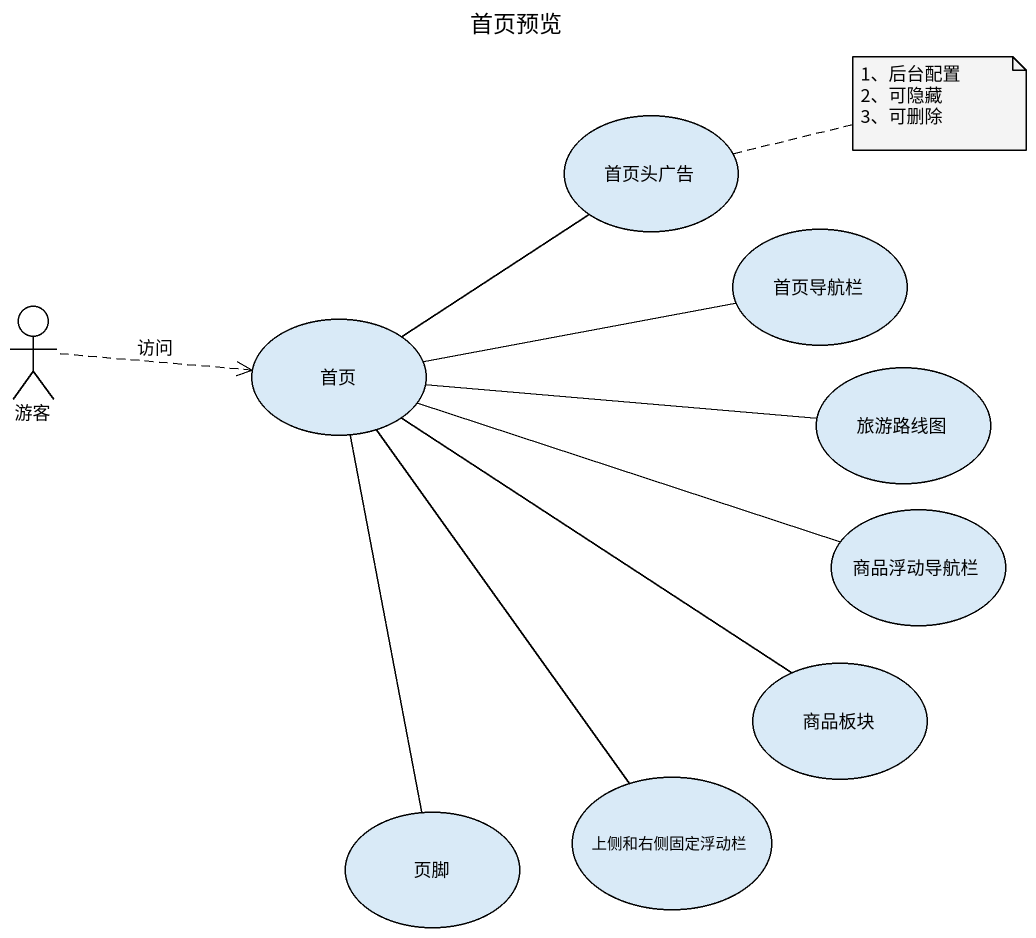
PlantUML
@startuml
title 首页预览
usecase 首页头广告
usecase 首页导航栏
actor 游客
usecase 首页
usecase 旅游路线图
usecase 商品浮动导航栏
usecase 商品板块
usecase 上侧和右侧固定浮动栏
usecase 页脚
游客 .right.> 首页 : 访问
首页 -up- 首页头广告
首页 -right- 首页导航栏
首页 -right- 旅游路线图
首页 -right- 商品浮动导航栏
首页 -- 商品板块
首页 -- 上侧和右侧固定浮动栏
首页 -- 页脚
note right of 首页头广告
  1、后台配置
  2、可隐藏
  3、可删除
end note
@enduml
